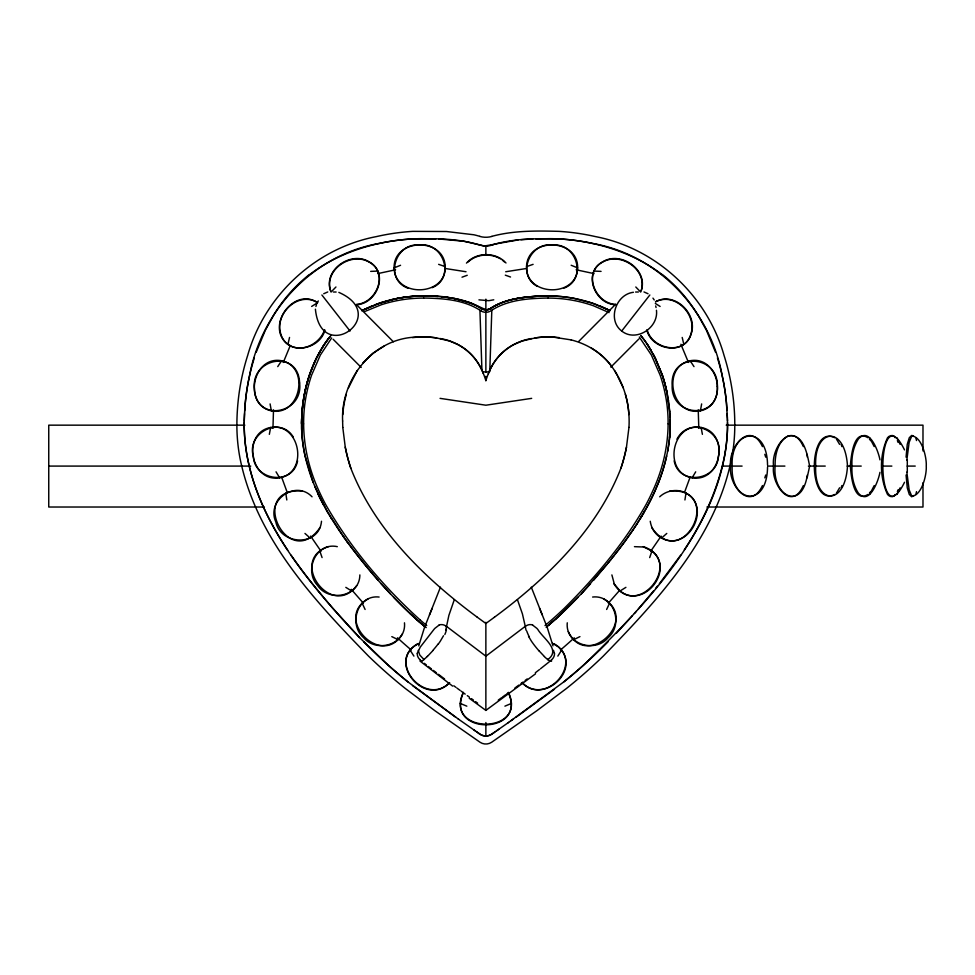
<?xml version="1.0" encoding="UTF-8"?>
<svg xmlns="http://www.w3.org/2000/svg" width="975" height="975" viewBox="0 0 975 975"><rect width="100%" height="100%" fill="white"/><g stroke="black" fill="none" stroke-linecap="round" stroke-linejoin="round"><path stroke-width="1.46" d="M342.615 421.017C340.58 378.434 374.522 336.728 418.641 337.094A68.189 49.725 -8.7 0 1 436.593 337.935L449.524 341.006L457.775 344.48A52.114 45.593 0 0 1 468.073 351.427C476.885 359.032 482.54 369.635 485.867 380.664L485.867 376.289M907.298 472.327L907.298 459.859M658.747 481.93C666.4 462.126 670.922 440.871 670.093 419.567M419.92 619.747C383.053 586.353 350.427 547.694 325.638 504.502A218.741 218.741 0 0 1 319.044 491.12C304.943 460.761 299.727 425.977 306.711 393.096A146.092 146.092 0 0 1 311.561 375.229L320.336 355.071L331.646 337.984M670.178 427.294L670.154 421.712M639.307 337.021L651.398 355.071L660.172 375.229A146.092 146.092 0 0 1 665.023 393.096C672.019 425.977 666.803 460.748 652.689 491.095A218.729 218.729 0 0 1 646.096 504.489C624.451 542.99 595.64 577.139 564.403 608.193A374.095 374.095 0 0 1 551.813 619.747A390.914 390.914 0 0 1 545.013 625.56M244.238 422.431L244.25 428.391A177.182 177.17 0 0 0 246.431 452.12C252.196 487.537 267.82 520.638 287.698 550.253M301.641 429.585L301.775 416.423M301.555 423.26L301.58 422.114M698.807 428.317L698.234 409.939M312.999 481.942C305.199 461.784 300.678 440.115 301.677 418.446L301.567 422.053M244.262 421.249L244.615 412.011M628.96 427.391C630.13 407.587 625.487 387.27 614.567 370.585M445.234 266.626C446.075 296.668 394.717 297.923 394.083 267.881C393.571 238.132 444.283 236.888 445.234 266.626L438.628 264.347M489.767 371.597L491.814 310.184C508.45 299.618 528.852 298.387 548.084 298.033M567.267 622.818C565.134 644.512 595.177 653.372 608.156 637.674C623.634 624.414 614.274 594.531 592.617 597.041M244.542 413.497C240.228 481.016 277.424 542.441 319.3 592.276A889.005 889.005 0 0 0 332.243 607.632L359.312 637.345L388.306 665.291A476.312 476.312 0 0 0 403.272 678.1L408.111 682.025M301.762 416.642L301.836 415.289A153.38 153.38 0 0 1 308.039 379.47C312.89 363.614 320.324 348.404 330.903 335.571M508.426 692.811C527.536 735.467 444.222 735.479 463.32 692.823M244.615 412.108L245.139 404.576A217.522 217.522 0 0 1 254.317 357.886M301.86 414.838L301.811 415.74C303.262 388.196 311.842 360.689 328.538 338.544A99.194 99.194 0 0 1 330.111 336.57M244.688 410.804L245.286 402.967A219.911 219.911 0 0 1 249.368 376.594C261.007 310.879 313.097 254.646 379.628 243.36A210.515 210.515 0 0 1 415.058 238.814A202.325 202.325 0 0 1 421.017 238.656L435.91 238.863M906.068 475.02L907.25 487.805L909.297 494.459L911.698 496.787L913.916 495.471M273.5 409.939L272.951 428.317M359.86 574.921C359.726 596.724 328.916 602.465 317.606 585.5C303.591 570.692 316.034 541.942 337.313 546.658M418.251 650.374L419.762 655.005L423.954 659.539M577.651 267.881C577.017 297.923 525.671 296.668 526.512 266.626C527.451 236.888 578.175 238.132 577.651 267.881L571.179 265.273M628.948 427.428L626.474 447.147A125.592 95.404 -73.6 0 1 620.892 468.317C596.834 530.144 546.865 578.443 494.447 617.224M808.385 466.087L809.652 466.087C807.41 455.349 803.973 432.815 788.105 435.983C777.66 441.59 774.784 455.167 775.137 466.087C772.163 495.251 801.462 512.094 807.349 475.02M669.569 437.58L669.862 434.155M847.494 466.074C844.996 424.344 813.857 428.354 815.697 466.087C813.857 503.831 844.996 507.841 847.494 466.099M879.95 459.859C878.585 451.913 869.493 426.27 858.39 439.006C853.271 446.879 851.443 456.775 851.992 466.087C851.443 475.41 853.271 485.294 858.39 493.167C869.493 505.915 878.585 480.261 879.95 472.327M906.835 460.09L909.139 442.357L911.783 435.983C921.838 436.581 926.835 457.458 926.25 466.087C926.835 474.727 921.838 495.605 911.783 496.202L909.139 489.828L906.835 472.095M904.52 449.914C875.648 391.146 875.648 541.04 904.52 482.272M315.4 309.173C321.104 366.295 391.426 315.632 338.861 292.39M767.544 467.098C767.057 508.926 730.092 502.82 732.188 466.087C730.092 429.353 767.057 423.247 767.544 465.087M417.324 653.323L420.262 647.095L433.924 629.448A51.626 51.626 0 0 1 434.862 628.375L439.189 625.024M915.903 494.459L916.5 491.619M454.289 599.735L448.878 615.396L445.721 630.203M684.925 499.968L685.986 493.094C677.625 488.451 666.534 490.327 659.685 496.811M725.29 452.107C709.166 538.943 644.512 605.987 583.428 665.291A476.312 476.312 0 0 1 568.474 678.1L563.623 682.025M700.391 410.853C728.995 404.515 718.916 355.327 690.129 360.738C661.16 366.807 671.373 416.666 700.391 410.853L701.647 403.918M269.344 434.338L270.636 427.464C300.105 422.151 309.124 472.607 279.63 477.823C250.392 482.771 241.495 432.949 270.636 427.464M807.117 477.86L809.652 466.099M874.222 485.574L869.59 494.459M324.565 329.94C319.763 344.09 301.043 353.73 287.93 344.333L289.538 337.447M321.506 521.259C319.203 546.914 280.727 545.378 275.827 521.93C266.065 500.516 295.547 479.395 312.049 496.811M666.644 456.008C657.784 496.409 633.969 531.326 608.217 562.904M418.738 645.877L424.478 627.522L440.456 587.169M641.245 290.513C647.583 269.709 620.88 251.708 602.867 261.934C582.416 272.5 594.421 303.542 615.067 304.736M315.912 306.467L316.4 304.882M841.206 487.805L841.852 485.574M764.814 477.86L765.728 475.02M690.056 477.311L684.621 492.119M297.582 460.87C292.756 486.025 254.633 480.858 253.378 456.532C246.139 433.278 280.105 415.228 293.341 437.153M649.679 557.59L651.958 551.046L643.793 547.024L634.445 546.658M485.867 380.664C489.194 369.635 494.849 359.032 503.673 351.427A52.114 45.593 0 0 1 513.959 344.48L522.21 341.006L535.153 337.935A68.189 49.725 8.7 0 1 553.105 337.094L571.07 339.885M283.286 362.456L290.306 345.455M256.206 352.231L265.346 330.22L273.999 314.584A151.064 151.064 0 0 1 309.331 274.548M839.597 487.805L836.416 493.167M897.378 491.619L898.036 489.828M635.797 286.991L640.685 292.061C649.667 270.977 621.575 250.526 603.001 261.641C582.55 272.123 594.738 303.091 615.237 304.358M658.747 481.942L654.615 491.79A220.825 220.825 0 0 1 647.936 505.33L640.746 517.871M432.217 608.29L429.512 614.859M896.89 494.459L900.12 487.805M316.79 303.859L317.484 302.36M488.341 373.632C495.105 355.107 512.253 341.518 531.68 338.532M324.919 330.196C319.751 350.049 287.101 356.07 280.788 333.938C274.45 314.364 297.107 291.708 316.253 301.848M606.633 609.472L609.57 603.184M348.477 387.855L357.252 370.463M319.788 527.926C288.173 572.666 246.626 487.427 301.872 490.973M443.503 635.749L440.359 641.099A15.515 3.534 -52.2 0 1 438.957 643.147L438.457 643.793M895.148 494.459C893.819 497.945 889.395 496.872 887.53 494.459C879.438 476.982 879.438 455.191 887.53 437.726C889.395 435.313 893.819 434.241 895.148 437.726M317.74 301.872L318.301 300.922M402.431 633.799C382.09 668.655 332.914 618.638 368.111 598.894M644.414 511.68L636.894 524.014M463.32 692.372C443.54 734.699 528.206 734.687 508.426 692.372M692.104 477.823C721.342 482.771 730.251 432.949 701.11 427.464C671.641 422.138 662.622 472.607 692.104 477.823L695.699 471.827M323.042 346.393L316.351 358.3L309.684 374.412A148.541 148.541 0 0 0 304.761 392.584A167.432 167.432 0 0 0 301.592 423.845M557.834 656.102L561.576 650.227L558.334 646.815L552.484 643.329M803.388 485.574C791.261 512.692 770.774 483.551 773.589 466.087C770.774 448.634 791.261 419.494 803.388 446.599M661.135 536.104L650.703 551.253M684.377 549.754C709.52 512.241 728.033 468.353 727.521 422.541M277.741 366.624L281.604 360.738C310.574 366.807 300.361 416.666 271.342 410.853C242.751 404.515 252.83 355.327 281.604 360.738M632.885 530.071L636.846 524.087M762.462 485.574C749.921 512.302 727.862 484.538 730.689 466.087C727.862 447.647 749.921 419.872 762.462 446.599M419.25 643.329C384.772 659.307 424.308 708.386 449.402 682.939M632.836 530.144L624.487 541.954M680.696 555.177L659.295 583.83M676.918 439.189C689.776 414.948 725.156 431.23 718.356 456.532C717.1 480.858 678.978 486.013 674.164 460.87M356.679 585.646C331.403 619.454 287.893 559.723 328.477 546.609M624.439 542.015L614.908 554.531M869.408 493.167L870.602 491.619M633.421 292.293C615.81 294.401 607.145 320.019 621.709 331.037L649.838 294.998M613.421 556.42L614.165 555.47M611.922 558.297L612.666 557.359M610.411 560.174L611.167 559.236M867.921 494.459C853.332 503.697 851.078 474.727 850.322 466.087C851.078 457.458 853.332 428.476 867.921 437.726M655.553 588.461L657.43 586.146M609.631 561.149L581.685 593.458L555.762 618.893M606.779 564.671L593.556 580.32M653.677 590.777L638.308 609.009M619.637 590.338L608.363 603.172M634.396 613.494L636.358 611.252M432.803 650.715L427.379 656.48M632.422 615.725L616.31 633.299M590.545 583.745L581.332 593.824M362.871 362.883L372.669 353.352L384.382 345.942M379.117 597.041C357.472 594.531 348.112 624.427 363.577 637.674C376.569 653.372 406.612 644.512 404.467 622.818M466.464 263.116C476.409 251.867 495.97 251.794 505.988 262.982M335.948 286.991L331.049 292.061C322.079 270.977 350.159 250.526 368.733 261.641C389.196 272.123 376.996 303.091 356.497 304.358M578.199 597.139L571.837 603.647A385.43 385.43 0 0 1 546.122 627.254M578.87 341.25L615.7 304.212M610.837 367.136L638.942 338.91M608.01 641.867L599.552 650.264M834.746 494.459C807.519 508.207 807.519 423.967 834.746 437.726M449.633 682.634C425.673 707.009 386.356 662.098 417.483 643.878M468.146 261.958C476.629 253.866 490.425 252.988 500.407 258.789M650.24 521.259C651.227 528.194 655.31 534.751 661.586 538.066L666.778 533.435M555.762 618.893L552.533 621.758A372.791 372.791 0 0 0 562.136 613.056M547.792 659.539C561.393 649.838 543.026 638.491 537.822 629.448A51.626 51.626 0 0 0 536.872 628.375L532.557 625.024M647.181 329.94C652.372 349.647 684.986 355.863 691.214 333.755C697.917 314.206 674.968 291.33 655.846 301.592M549.376 661.72L540.369 668.862M517.445 599.735L522.405 613.836L525.269 626.34L485.867 656.175L446.465 626.34M535.324 672.774L539.37 669.654M554.482 689.215L515.946 717.283M535.555 673.798L485.867 710.385L469.255 698.271M525.111 680.477L527.158 678.953M309.465 274.718C331.293 257.936 357.557 247.601 384.455 242.373A211.063 211.063 0 0 1 408.159 239.228C432.339 238.314 457.36 237.937 480.699 245.298M520.991 683.524L523.051 682.013M514.812 688.082L518.932 685.047M494.447 617.224L485.867 623.476L477.287 617.224M498.249 700.135L501.357 697.881M502.393 697.125L505.501 694.87M506.537 694.115L508.597 692.603M491.814 310.184L490.23 311.208A9.007 9.007 0 0 1 481.199 311.025M493.655 732.847L490.778 734.76A10.274 10.274 0 0 1 480.59 734.541L476.568 731.786M492.57 733.614L508.621 722.402M511.058 720.696L513.496 718.989M494.873 731.993L493.959 732.639M496.397 730.933L498.834 729.227M508.012 722.828L563.855 681.854A500.273 500.273 0 0 0 599.54 650.24M491.705 307.783L492.168 307.466A35.892 35.892 0 0 1 494.106 306.26C508.28 298.411 524.928 296.887 540.832 296.071C523.514 296.961 505.062 298.691 490.291 308.661A9.348 9.348 0 0 1 485.867 309.782C467.452 300.775 446.903 295.206 425.929 295.937M311.647 306.442L316.436 303.432M611.886 574.909L614.299 583.94L620.027 591.021L625.913 587.34M432.205 287.674C455.861 277.863 443.247 241.471 419.116 245.066C394.838 242.665 384.016 279.63 408.123 288.271M563.611 288.271C587.718 279.63 576.908 242.665 552.63 245.066C529.949 241.666 515.982 275.048 537.408 286.418M323.724 293.743L327.758 291.952M361.628 310.733L372.279 305.784M421.846 661.013L420.286 661.269A8.653 1.645 -51.4 0 1 420.383 660.112M362.712 310.184L380.506 302.774A138.401 138.401 0 0 1 423.662 295.986M364.699 311.537L381.213 304.773A136.134 136.134 0 0 1 423.662 298.094M655.493 301.848C674.639 291.708 697.296 314.364 690.946 333.938C684.633 356.07 651.983 350.049 646.827 330.196M573.702 639.661L579.942 636.626M362.944 310.05L379.75 303.03L397.361 298.435A143.288 143.288 0 0 1 415.423 296.168L425.015 295.937M504.916 706.156L511.448 703.426M394.083 267.881L400.567 265.273M462.004 277.192L467.232 275.291M374.461 304.919L392.462 299.459A141.083 141.083 0 0 1 417.422 296.071L430.45 296.047M526.512 266.626L533.106 264.347M493.143 244.627L492.814 244.737A24.095 24.095 0 0 1 485.879 246.261M493.253 244.579C516.007 238.058 540.138 238.278 563.587 239.228A211.063 211.063 0 0 1 587.291 242.373C614.189 247.601 640.441 257.924 662.281 274.718M491.924 236.328C513.679 230.453 536.616 230.758 558.98 231.355A225.578 225.578 0 0 1 595.384 236.584C656.455 248.284 707.204 295.669 724.035 355.375A229.296 229.296 0 0 1 734.76 427.903A176.353 176.353 0 0 1 732.713 452.339C718.892 534.592 659.307 598.553 603.232 656.138A513.703 513.703 0 0 1 566.378 688.545L536.945 710.653L491.656 742.255A10.359 10.359 0 0 1 480.078 742.267L434.801 710.653L405.381 688.533A514.093 514.093 0 0 1 368.526 656.126C313.694 599.881 256.072 537.944 240.033 458.396A178.169 178.169 0 0 1 236.901 427.903A231.282 231.282 0 0 1 237.937 403.394A227.065 227.065 0 0 1 247.687 355.375C264.554 295.693 315.266 248.247 376.362 236.608A225.566 225.566 0 0 1 412.766 231.355L446.489 231.514L473.887 234.78A76.208 76.208 0 0 1 477.604 235.718L479.822 236.328M377.617 273.634L395.594 269.783M493.764 299.8L488.853 300.69L478.944 299.849M356.679 304.736C377.313 303.542 389.33 272.5 368.867 261.934C350.854 251.708 324.151 269.709 330.501 290.513M505.732 271.745L526.427 268.503M669.862 490.973C725.108 487.427 683.572 572.666 651.946 527.926M531.68 398.361L485.891 405.21L440.066 398.361M517.981 239.96L494.91 244.055A41.194 41.182 0 0 0 493.85 244.384L484.38 246.005L464.1 241.264L438.884 238.973M520.955 239.692L532.85 238.973M538.005 296.193C521.369 297.156 503.917 299.386 489.779 308.904A8.836 8.836 0 0 1 486.318 309.77L485.867 309.77A9.153 9.141 14.6 0 1 481.504 308.673L477.653 306.248A54.161 54.161 0 0 0 469.389 302.433L453.984 298.399M635.602 292.025L638.357 292.012M333.377 292.012L336.131 292.025M370.683 271.379L377.715 271.087M540.382 296.095L545.817 295.937M541.283 296.047L548.084 295.925M535.823 238.863L550.729 238.656A202.3 202.3 0 0 1 559.662 238.96A210.527 210.527 0 0 1 592.117 243.36C658.649 254.633 710.738 310.879 722.365 376.594A219.911 219.911 0 0 1 726.448 402.967L727.435 419.457M546.268 295.937L556.323 296.168A143.301 143.301 0 0 1 574.385 298.435L591.996 303.03L608.79 310.05M301.531 423.845L303.591 423.845M668.155 423.845L670.215 423.845L670.191 422.955M244.871 425.161L48.75 425.161L48.75 507.024L264.408 507.024M726.192 425.161L922.984 425.161L922.984 450.938M48.75 466.087L250.746 466.087M722.475 466.087L742.085 466.087M767.666 466.087L784.899 466.087M810.371 466.087L814.576 466.087M815.697 466.087L825.24 466.087M847.165 466.087L851.285 466.087M851.992 466.087L861.217 466.087M883.106 466.087L891.857 466.087M907.201 466.087L915.233 466.087M706.924 507.024L922.984 507.024L922.984 482.771M423.662 295.925L426.806 295.961M423.662 298.033C443.357 298.411 464.405 299.666 481.175 311.025M427.282 295.961L428.183 295.986M429.097 296.01L429.999 296.034M594.019 271.087L601.063 271.379M438.031 296.449L430.901 296.071C448.122 296.973 466.379 298.691 481.114 308.466A9.457 9.457 0 0 0 485.867 309.794M445.319 268.503L466.013 271.745M441.553 296.741L451.742 298.009M576.152 269.783L594.116 273.634M440.066 338.532C459.481 341.518 476.641 355.107 483.405 373.632M571.058 339.873C587.096 343.907 602.038 353.011 611.764 366.551M643.293 546.622C685.498 560.796 636.955 621.575 613.799 583.538M643.975 291.939L648.022 293.743M505.306 275.157L510.547 277.022M597.273 304.919L594.263 303.81A138.352 138.352 0 0 0 548.084 295.986M599.454 305.784L610.106 310.733A109.627 109.627 0 0 0 597.236 305.029M460.285 703.438L466.83 706.168M661.586 538.066C687.997 552.313 712.323 507.475 685.986 493.094M391.804 636.626L398.044 639.661M549.9 661.013L551.448 661.269A8.653 1.658 51.4 0 0 551.362 660.124M609.095 312.597L593.507 305.784A136.134 136.134 0 0 0 548.084 298.094M603.622 598.894C640.197 619.893 586.158 670.264 568.279 631.593M913.441 435.983L911.698 435.398L909.297 437.726L907.25 444.368L906.068 457.165M317.631 302.677C293.633 286.321 264.639 326.978 287.93 344.333M345.82 587.352L351.695 591.033M655.31 303.432L660.099 306.442M591.398 348.124C602.233 354.559 611.447 364.016 617.163 375.278M554.263 643.878C585.39 662.098 546.073 707.009 522.1 682.634M474.033 730.019L479.176 733.614M458.238 718.989L475.654 731.14M458.579 719.221L412.547 685.559M455.8 717.283L407.879 681.854A499.931 499.931 0 0 1 372.206 650.24L363.724 641.867M620.027 591.021C643.573 609.826 675.504 569.851 651.958 551.046M467.281 695.614L469.353 697.125M471.413 698.624L473.484 700.135M461.065 691.104L465.209 694.115M475.556 701.634L477.628 703.133M456.934 688.082L460.029 690.349M453.838 685.803L455.898 687.326M477.287 617.224C424.881 578.443 374.912 530.144 350.854 468.317A125.592 95.404 73.6 0 1 345.26 447.147L342.786 427.391M452.632 686.12L420.457 661.416M444.576 678.953L438.457 674.322M621.709 331.037C635.932 342.493 658.686 327.856 656.455 310.269M433.388 670.434L436.422 672.774M428.342 666.51L431.364 668.862M424.344 663.329L426.343 664.913M502.43 260.179L504.294 261.824M304.968 533.435L310.147 538.066M409.61 613.056L419.213 621.758A372.791 372.791 0 0 1 409.61 613.068C384.906 589.704 362.907 563.574 342.993 536.043M522.344 682.939C541.82 703.767 578.955 673.14 561.576 650.227M544.367 656.48L538.931 650.715M356.582 304.773L393.364 341.774M333.133 339.251L361.225 367.453M393.547 597.139L399.908 603.647A385.235 385.235 0 0 0 425.612 627.254M359.568 637.601C334.876 611.752 311.573 584.476 291.05 555.189M390.402 593.824L381.201 583.745M363.383 603.172L351.256 589.327M836.416 439.006L839.597 444.368M378.19 580.32L369.318 569.936A631.703 631.703 0 0 1 352.243 548.596L346.783 541.308M640.831 335.571L645.365 341.469M321.896 294.998L350.037 331.037M869.408 439.006L870.602 440.554M347.307 542.015L338.849 530.071M321.043 551.253L310.611 536.104M344.114 537.615L326.844 510.839L314.767 486.354M652.957 298.118L654.225 299.947M645.401 341.518L651.324 350.695M338.91 530.144L330.988 517.883M690.129 360.738L694.005 366.624M647.51 344.577L654.968 357.459L662.135 374.68A148.675 148.675 0 0 1 666.973 392.584L669.63 411.206M410.17 650.24L413.912 656.102M869.59 437.726L874.222 446.599M276.035 471.827L279.63 477.823M697.747 314.584L706.388 330.22L715.528 352.231M327.308 511.656L331.025 517.932M321.189 500.321A216.84 216.84 0 0 1 317.911 493.533A216.791 216.779 64.3 0 0 321.165 500.333A230.587 230.587 0 0 0 323.798 505.33L327.32 511.68M900.12 444.368L896.89 437.726M528.56 636.37L531.375 641.099A15.515 3.498 52.3 0 0 532.813 643.134L533.276 643.793A24.363 5.57 52.2 0 0 538.943 650.8M653.128 353.913L662.049 374.412A148.541 148.541 0 0 1 666.973 392.584M617.772 376.533L623.269 387.855M553.471 650.337L554.409 653.323M680.879 344.273L688.46 362.456M362.176 603.184L365.101 609.472M552.996 645.877L547.255 627.522L531.29 587.169M539.528 608.29L542.234 614.859M312.987 481.93L317.119 491.802A220.85 220.85 0 0 0 323.798 505.33M287.113 492.119L281.69 477.311M313.06 482.125L305.09 456.008A148.895 148.797 85.2 0 1 301.848 432.352M897.378 440.554L898.036 442.357M662.293 375.143L655.383 358.3L648.692 346.393A108.505 108.505 0 0 0 642.098 337.118M319.8 551.021L322.079 557.578M764.814 454.326L765.728 457.165M841.206 444.368L841.852 446.599M655.675 305.931L656.078 307.539M916.5 440.554L915.903 437.726M526.013 630.203L525.269 626.34M682.207 337.447L683.816 344.333M701.11 427.464L702.402 434.338M270.099 403.918L271.342 410.853M285.76 493.094L286.808 499.968M668.302 399.921L668.46 400.981M807.117 454.326L807.349 457.165M669.63 411.231L670.154 421.151L670.093 419.347M727.033 410.524L726.594 404.576A217.51 217.51 0 0 0 717.417 357.886M301.75 431.864L301.884 434.155M669.874 414.838L669.935 415.728M669.959 416.362L669.91 415.289A152.6 152.6 0 0 0 662.33 375.131M669.971 416.63L670.008 417.434M727.192 413.497L727.387 417.958M479.919 310.184L481.918 370.098M727.411 418.641L727.484 420.944M727.447 419.945L727.508 428.391A180.143 180.034 -84.5 0 1 725.217 452.095M342.615 420.993L342.786 427.428M670.142 421.163L670.166 422.053M670.178 422.784L670.191 423.845M670.191 423.918L670.191 424.393A126.994 126.86 -85.1 0 1 669.996 432.364A147.81 147.81 0 0 1 667.57 451.547M485.867 255.158L485.867 246.053A18.415 18.318 7.9 0 1 480.724 245.212M485.867 299.154L485.867 371.975A23.351 23.351 0 0 1 483.198 371.78M485.867 622.269L485.867 710.434M485.867 722.536L485.867 736.015M626.474 447.147A117.634 83.643 -73.6 0 1 620.88 468.317M625.402 394.29A68.75 49.688 85.1 0 1 628.924 414.594M535.153 337.935A68.957 51.175 8.7 0 1 559.163 337.63M412.571 337.63A68.957 51.175 -8.7 0 1 436.593 337.935M342.822 414.594A68.75 49.688 -85.2 0 1 346.332 394.29M350.854 468.317A117.634 83.643 73.6 0 1 345.26 447.147M439.164 624.938A7.532 7.532 0 0 1 446.392 626.438M420.457 660.002A7.873 7.873 0 0 1 417.227 653.323M525.354 626.438A7.532 7.532 0 0 1 532.582 624.938M554.519 653.323A7.873 7.873 0 0 1 551.277 660.002M529.388 637.114A25.703 4.595 55.1 0 1 526.756 631.057M547.877 659.697A20.426 4.058 51.6 0 1 544.416 656.626M549.839 660.916A17.306 3.218 50.8 0 1 547.706 659.405M423.881 659.648A17.306 3.278 -51.1 0 1 421.773 661.111M427.428 656.333A20.426 3.961 -51.3 0 1 424.028 659.405M438.336 643.732A24.363 5.338 -52.1 0 1 432.827 650.435M446.44 629.375A26.057 5.314 -53.1 0 1 444.844 634.493M491.948 236.425A22.157 22.157 0 0 1 479.798 236.425M426.087 627.632A395.765 395.765 0 0 1 419.262 621.806A395.813 395.813 0 0 0 423.808 625.706M490.279 308.648A9.336 9.311 -12.5 0 1 485.867 309.757M491.68 307.771A12.943 12.943 0 0 1 485.928 310.16M489.023 371.707A23.351 23.351 0 0 1 485.867 371.999M426.721 625.56A390.914 390.914 0 0 1 419.969 619.795M479.31 733.712A39.39 39.39 0 0 0 480.236 734.333A10.25 10.25 0 0 0 491.497 734.321A39.622 39.622 0 0 0 492.424 733.712M662.415 274.548A151.064 151.064 0 0 1 697.612 314.657M640.831 335.583A99.938 99.938 0 0 1 642.415 337.557M323.054 346.405A108.518 108.518 0 0 1 329.648 337.118M302.299 432.327A127.969 127.177 90 0 1 302.092 423.26M574.263 637.821A442.808 442.808 0 0 1 560.479 649.996M411.267 649.996A442.54 442.54 0 0 1 397.471 637.821M299.605 382.968C303.664 414.082 255.743 422.931 254.475 388.854C250.502 357.764 298.411 348.892 299.605 382.968M717.356 386.344C719.306 420.14 670.861 417.422 672.153 385.454C669.947 351.646 718.343 354.449 717.356 386.344M552.472 621.806L550.217 623.768A405.697 405.697 0 0 1 547.938 625.706A395.765 395.765 0 0 0 552.484 621.806"/></g></svg>
